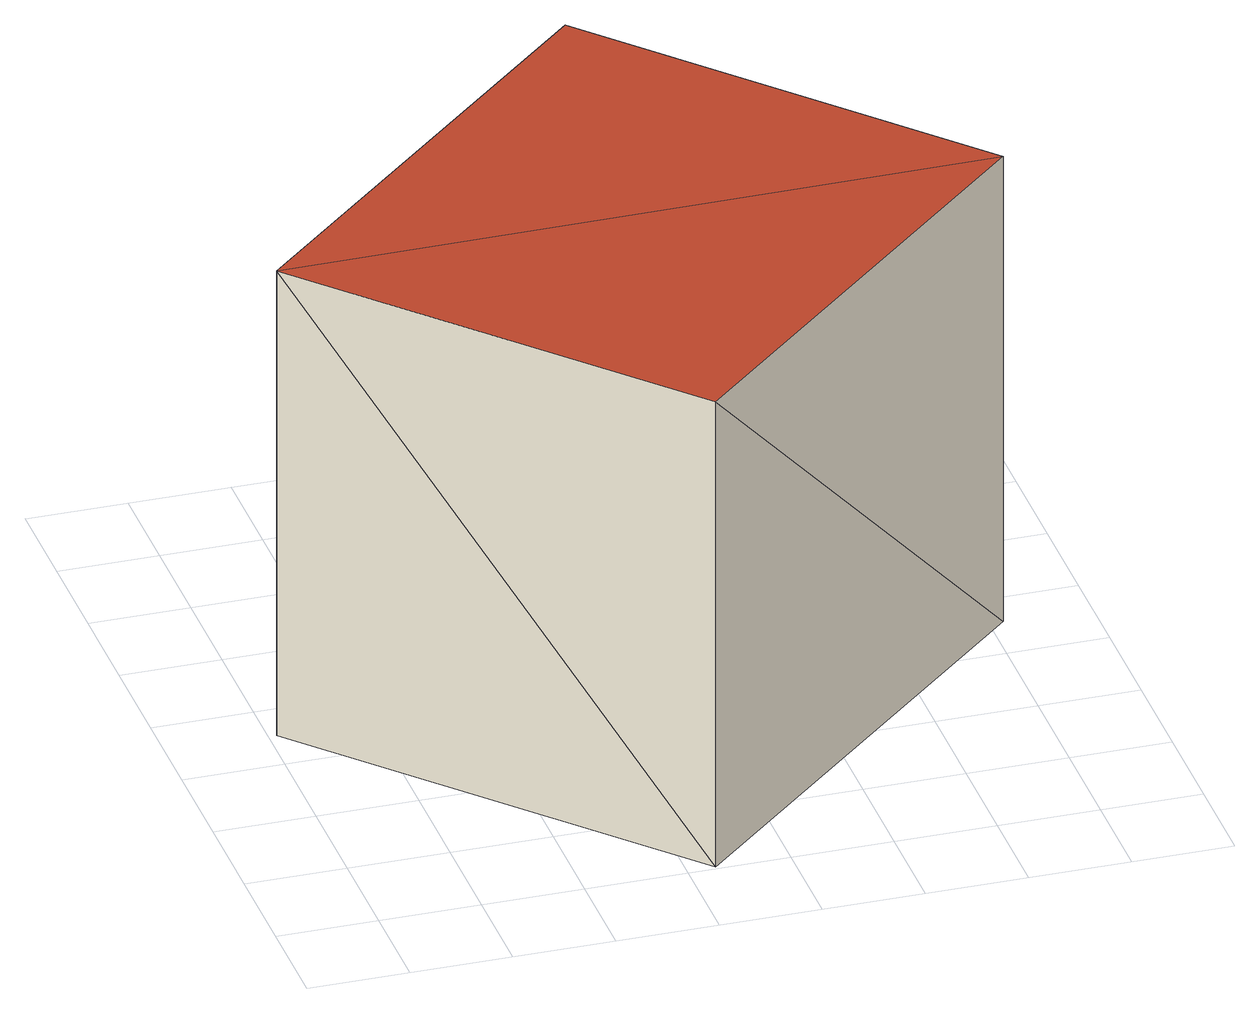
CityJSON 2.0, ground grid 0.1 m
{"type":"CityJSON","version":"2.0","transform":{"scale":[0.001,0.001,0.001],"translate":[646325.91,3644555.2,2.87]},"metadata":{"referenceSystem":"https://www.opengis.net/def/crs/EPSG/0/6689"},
"CityObjects":{
"otherconstruction1":{"type":"OtherConstruction","attributes":{"class":"09","function":"0902"},"geometry":[{"type":"MultiSurface","lod":"3","boundaries":[[[0,1,2]],[[0,3,1]],[[4,5,6]],[[7,4,6]],[[6,3,5]],[[6,1,3]],[[7,1,6]],[[7,2,1]],[[5,0,4]],[[5,3,0]],[[4,2,7]],[[4,0,2]]],"semantics":{"surfaces":[{"type":"GroundSurface"},{"type":"RoofSurface"},{"type":"WallSurface"}],"values":[0,0,1,1,2,2,2,2,2,2,2,2]}}]}
},
"vertices":[
[8,352,3],[714,357,3],[328,3,3],[395,706,3],[8,352,503],[395,706,503],[714,357,503],[328,3,503]
]}
